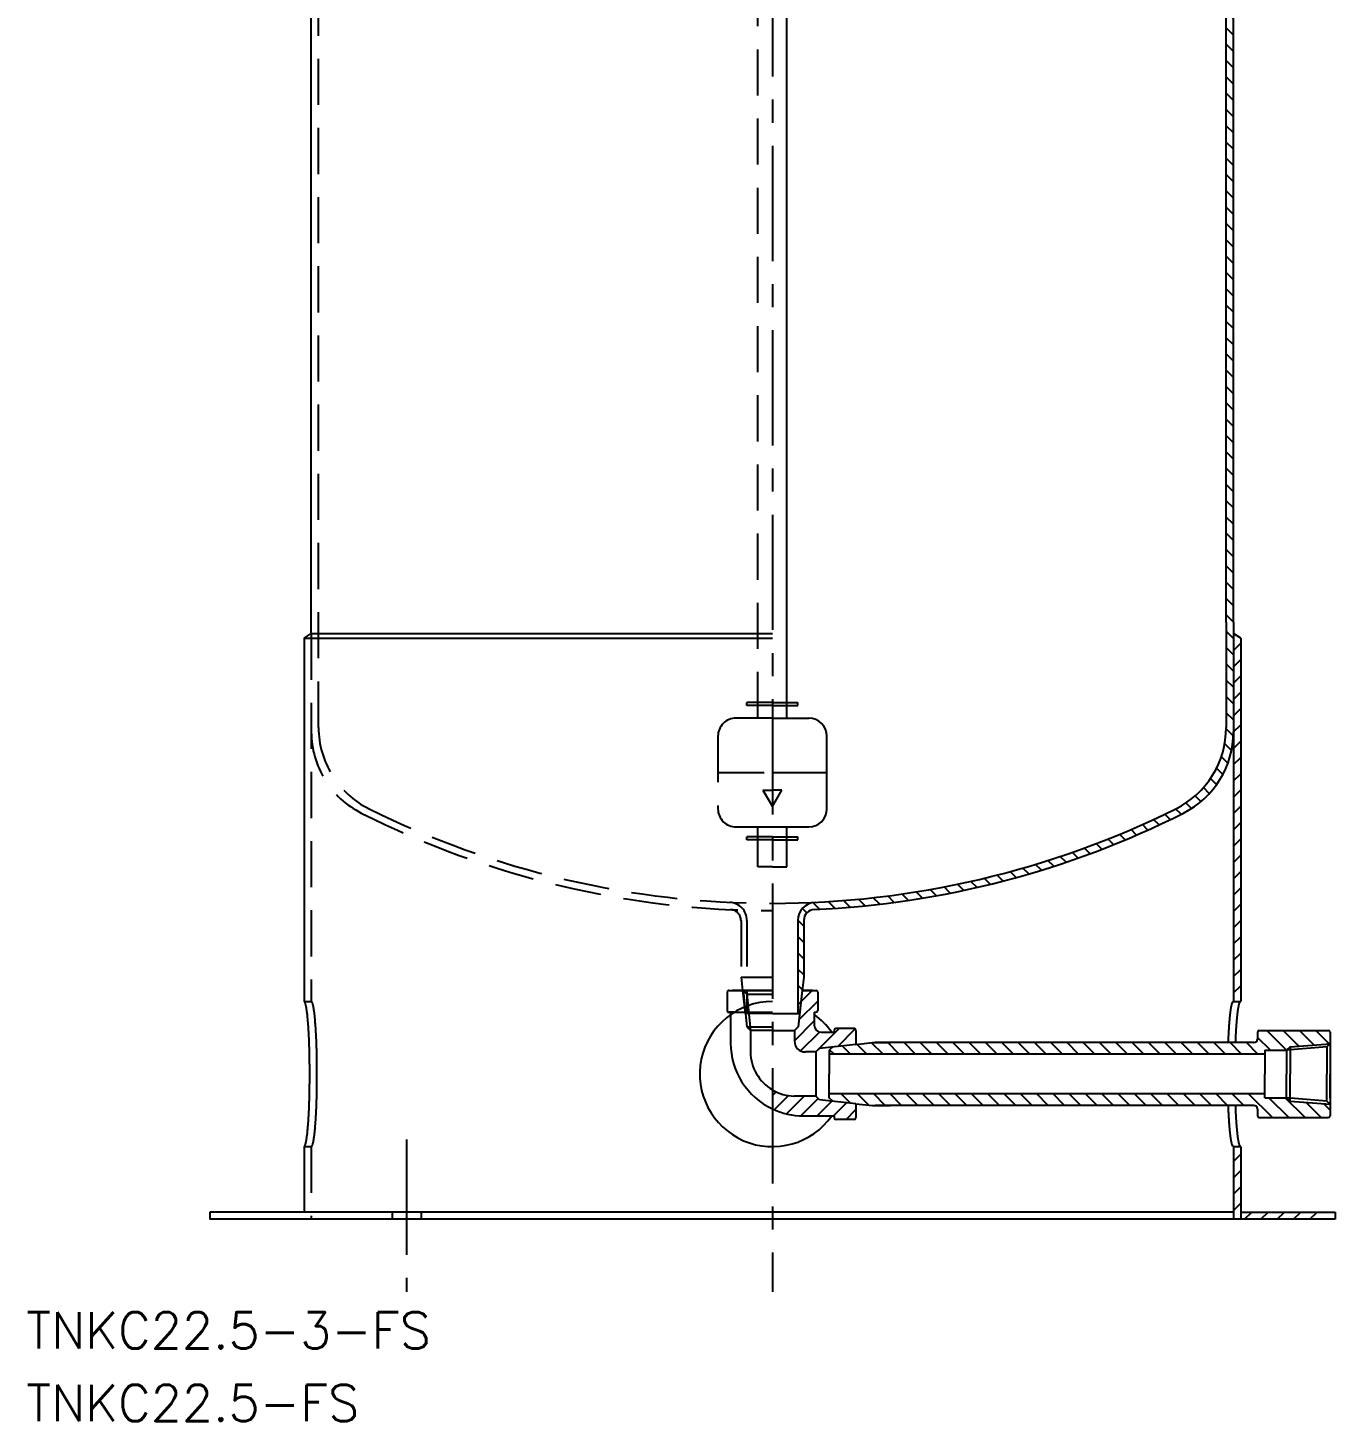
# Model space of a CAD drawing. Extents: x -205 to 175, y -979 to 175.
# Drawn here: x -205.1 to 155, y -978.6 to -594.9 of the extents above; entities that cross this region are included whole.
import ezdxf

# ---------------------------------------------------------------- set-up
doc = ezdxf.new("R2010")
doc.units = 0
doc.linetypes.add('CENTER', pattern=[50.8, 31.75, -6.35, 6.35, -6.35])
doc.linetypes.add('DASHED', pattern=[19.05, 12.7, -6.35])
doc.layers.get('0').update_dxf_attribs({"linetype": 'CONTINUOUS'})
doc.layers.add('CENTER', color=1, linetype='CENTER')
doc.styles.get("Standard").update_dxf_attribs({"font": 'txt.shx', "height": 3, "bigfont": 'bigfont.shx'})

# ---------------------------------------------------------------- blocks, each defined once
blk = doc.blocks.new('*X1')
at = {"color": 0, "linetype": 'CONTINUOUS'}
for p, q in [((51, -309.87), (49.13, -308)), ((59.63, -314.01), (55.62, -310)), ((54.06, -317.43), (47.8, -311.16)), ((56.91, -315.78), (53.53, -312.4)), ((51.41, -319.26), (47.8, -315.65)), ((49.9, -322.25), (47.8, -320.14)), ((49.8, -326.63), (47.8, -324.63)), ((49.8, -331.12), (47.8, -329.12)), ((51.65, -337.47), (47.93, -333.75)), ((57.43, -338.75), (54.77, -336.1)), ((63.39, -340.22), (60.63, -337.46)), ((69.57, -341.91), (66.69, -339.03)), ((76, -343.85), (72.97, -340.83)), ((82.72, -346.08), (79.53, -342.89)), ((89.78, -348.66), (86.39, -345.26)), ((97.26, -351.65), (93.62, -348)), ((105.27, -355.16), (101.3, -351.2)), ((114.73, -360.13), (109.56, -354.96)), ((125.68, -371.09), (120.2, -365.6)), ((126.89, -376.79), (124.21, -374.11)), ((127, -381.38), (124.98, -379.36)), ((127, -385.87), (125, -383.87)), ((127, -390.36), (125, -388.36)), ((127, -394.85), (125, -392.85)), ((127, -399.34), (125, -397.34)), ((127, -403.83), (125, -401.83)), ((127, -408.32), (125, -406.32)), ((127, -412.81), (125, -410.81)), ((127, -417.3), (125, -415.3)), ((127, -421.79), (125, -419.79)), ((127, -426.28), (125, -424.28)), ((127, -430.78), (125, -428.78)), ((127, -435.27), (125, -433.27)), ((127, -439.76), (125, -437.76)), ((127, -444.25), (125, -442.25)), ((127, -448.74), (125, -446.74)), ((127, -453.23), (125, -451.23)), ((127, -457.72), (125, -455.72)), ((127, -462.21), (125, -460.21)), ((127, -466.7), (125, -464.7)), ((127, -471.19), (125, -469.19)), ((127, -475.68), (125, -473.68)), ((127, -480.17), (125, -478.17)), ((127, -484.66), (125, -482.66)), ((127, -489.15), (125, -487.15)), ((127, -493.64), (125, -491.64)), ((127, -498.13), (125, -496.13)), ((127, -502.62), (125, -500.62)), ((127, -507.11), (125, -505.11)), ((127, -511.6), (125, -509.6)), ((127, -516.09), (125, -514.09)), ((127, -520.58), (125, -518.58)), ((127, -525.07), (125, -523.07)), ((127, -529.56), (125, -527.56)), ((127, -534.05), (125, -532.05)), ((127, -538.54), (125, -536.54)), ((127, -543.03), (125, -541.03)), ((127, -547.52), (125, -545.52)), ((127, -552.01), (125, -550.01)), ((127, -556.5), (125, -554.5)), ((127, -560.99), (125, -558.99)), ((127, -565.48), (125, -563.48)), ((127, -569.97), (125, -567.97)), ((127, -574.46), (125, -572.46)), ((127, -578.95), (125, -576.95)), ((127, -583.44), (125, -581.44)), ((127, -587.93), (125, -585.93)), ((127, -592.42), (125, -590.42)), ((127, -596.91), (125, -594.91)), ((127, -601.4), (125, -599.4)), ((127, -605.89), (125, -603.89)), ((127, -610.38), (125, -608.38)), ((127, -614.87), (125, -612.87)), ((127, -619.36), (125, -617.36)), ((127, -623.85), (125, -621.85)), ((127, -628.34), (125, -626.34)), ((127, -632.83), (125, -630.83)), ((127, -637.32), (125, -635.32)), ((127, -641.81), (125, -639.81)), ((127, -646.3), (125, -644.3)), ((127, -650.79), (125, -648.79)), ((127, -655.28), (125, -653.28)), ((127, -659.77), (125, -657.77)), ((127, -664.26), (125, -662.26)), ((127, -668.75), (125, -666.75)), ((127, -673.24), (125, -671.24)), ((127, -677.73), (125, -675.73)), ((127, -682.22), (125, -680.22)), ((127, -686.71), (125, -684.71)), ((127, -691.2), (125, -689.2)), ((127, -695.69), (125, -693.69)), ((127, -700.18), (125, -698.18)), ((127, -704.67), (125, -702.67)), ((127, -709.16), (125, -707.16)), ((127, -713.65), (125, -711.65)), ((127, -718.14), (125, -716.14)), ((127, -722.63), (125, -720.63)), ((127, -727.12), (125, -725.12)), ((127, -731.61), (125, -729.61)), ((127, -736.1), (125, -734.1)), ((127, -740.59), (125, -738.59)), ((127, -745.08), (125, -743.08)), ((127, -749.57), (125, -747.57)), ((127, -754.06), (125, -752.06)), ((127, -758.55), (125, -756.55)), ((127, -763.04), (125, -761.04)), ((127, -767.53), (125, -765.53)), ((127, -772.02), (125, -770.02)), ((127, -776.51), (125, -774.51)), ((127, -781.01), (125, -779.01)), ((127, -785.5), (125, -783.5)), ((126.97, -789.96), (125, -787.98)), ((126.46, -793.94), (124.59, -792.07)), ((125.46, -797.43), (123.66, -795.63)), ((122.36, -803.3), (120.67, -801.62)), ((124.07, -800.53), (122.33, -798.79)), ((120.34, -805.78), (118.71, -804.14)), ((115.45, -809.87), (113.91, -808.33)), ((118.04, -807.97), (116.45, -806.38)), ((106.5, -814.39), (105, -812.88)), ((109.55, -812.95), (108.05, -811.45)), ((112.56, -811.47), (111.07, -809.97)), ((97.16, -818.52), (95.63, -816.99)), ((100.31, -817.18), (98.79, -815.65)), ((103.43, -815.8), (101.91, -814.29)), ((87.5, -822.33), (85.94, -820.77)), ((90.76, -821.1), (89.21, -819.54)), ((93.98, -819.83), (92.44, -818.28)), ((77.5, -825.79), (75.9, -824.2)), ((80.87, -824.68), (79.29, -823.09)), ((84.21, -823.52), (82.63, -821.95)), ((63.59, -829.85), (61.95, -828.2)), ((67.13, -828.9), (65.5, -827.27)), ((70.63, -827.9), (69.01, -826.29)), ((74.08, -826.87), (72.48, -825.26)), ((45.19, -833.9), (43.48, -832.19)), ((48.97, -833.19), (47.27, -831.49)), ((52.69, -832.42), (51.01, -830.74)), ((56.37, -831.61), (54.7, -829.94)), ((60, -830.75), (58.35, -829.1)), ((12.99, -837.62), (11.16, -835.79)), ((17.23, -837.37), (15.39, -835.53)), ((21.4, -837.05), (19.58, -835.23)), ((25.51, -836.67), (23.71, -834.87)), ((29.56, -836.23), (27.78, -834.45)), ((33.55, -835.73), (31.79, -833.97)), ((37.49, -835.18), (35.74, -833.43)), ((41.37, -834.57), (39.64, -832.84)), ((9.49, -838.61), (8.27, -837.39)), ((8.65, -842.26), (7, -840.61)), ((8.65, -846.75), (7, -845.1)), ((8.65, -851.24), (7, -849.59)), ((8.65, -855.73), (7, -854.08)), ((8.25, -859.82), (7, -858.57)), ((7.79, -863.85), (7, -863.06))]:
    blk.add_line(p, q, dxfattribs=at)
blk = doc.blocks.new('*X2')
at = {"color": 0, "linetype": 'CONTINUOUS'}
for p, q in [((30.47, -877.55), (27.3, -874.38)), ((34.96, -877.55), (31.76, -874.35)), ((39.45, -877.55), (36.25, -874.35)), ((43.94, -877.55), (40.74, -874.35)), ((48.43, -877.55), (45.23, -874.35)), ((52.92, -877.55), (49.72, -874.35)), ((57.41, -877.55), (54.21, -874.35)), ((61.9, -877.55), (58.7, -874.35)), ((66.39, -877.55), (63.19, -874.35)), ((70.88, -877.55), (67.68, -874.35)), ((75.37, -877.55), (72.17, -874.35)), ((79.86, -877.55), (76.66, -874.35)), ((84.35, -877.55), (81.15, -874.35)), ((88.84, -877.55), (85.64, -874.35)), ((93.33, -877.55), (90.13, -874.35)), ((97.82, -877.55), (94.62, -874.35)), ((102.31, -877.55), (99.11, -874.35)), ((106.8, -877.55), (103.6, -874.35)), ((111.29, -877.55), (108.09, -874.35)), ((115.78, -877.55), (112.58, -874.35)), ((120.27, -877.55), (117.07, -874.35)), ((124.76, -877.55), (121.56, -874.35)), ((129.25, -877.55), (126.05, -874.35)), ((133.74, -877.55), (130.54, -874.35)), ((137.15, -876.47), (133.61, -872.92)), ((141.62, -876.45), (136.17, -871)), ((144.99, -875.33), (140.66, -871)), ((149.18, -875.02), (145.15, -871)), ((153.36, -874.72), (149.64, -871)), ((17, -877.55), (15.76, -876.31)), ((21.49, -877.55), (19.19, -875.25)), ((25.98, -877.55), (23.24, -874.81)), ((21.47, -891), (18.92, -888.45)), ((26.49, -891.53), (23.41, -888.45)), ((31.1, -891.65), (27.9, -888.45)), ((35.59, -891.65), (32.39, -888.45)), ((40.08, -891.65), (36.88, -888.45)), ((44.57, -891.65), (41.37, -888.45)), ((49.06, -891.65), (45.86, -888.45)), ((53.55, -891.65), (50.35, -888.45)), ((58.04, -891.65), (54.84, -888.45)), ((62.53, -891.65), (59.33, -888.45)), ((67.02, -891.65), (63.82, -888.45)), ((71.51, -891.65), (68.31, -888.45)), ((76, -891.65), (72.8, -888.45)), ((80.49, -891.65), (77.29, -888.45)), ((84.98, -891.65), (81.78, -888.45)), ((89.47, -891.65), (86.27, -888.45)), ((93.96, -891.65), (90.76, -888.45)), ((98.45, -891.65), (95.25, -888.45)), ((102.94, -891.65), (99.74, -888.45)), ((107.43, -891.65), (104.23, -888.45)), ((111.92, -891.65), (108.72, -888.45)), ((116.41, -891.65), (113.21, -888.45)), ((120.9, -891.65), (117.7, -888.45)), ((125.39, -891.65), (122.19, -888.45)), ((129.88, -891.65), (126.68, -888.45)), ((137.72, -895), (131.17, -888.45)), ((142.21, -895), (136.74, -889.53)), ((146.7, -895), (141.23, -889.53)), ((151.19, -895), (147.01, -890.82)), ((153.61, -892.92), (151.86, -891.17))]:
    blk.add_line(p, q, dxfattribs=at)
blk = doc.blocks.new('*X3')
at = {"color": 0, "linetype": 'CONTINUOUS'}
for p, q in [((7.29, -868.11), (12.5, -862.9)), ((7.88, -863.03), (10.91, -860)), ((6.07, -873.82), (11.5, -868.39)), ((11.95, -876.93), (18.37, -870.5)), ((17.98, -875.38), (22.78, -870.58)), ((7.76, -876.62), (12.96, -871.43)), ((0, -888.87), (0.99, -887.88)), ((0.52, -892.84), (4.43, -888.94)), ((3.89, -893.96), (8.78, -889.07)), ((7.85, -894.49), (12.64, -889.71)), ((12.33, -894.5), (16.39, -890.44)), ((16.82, -894.5), (20.44, -890.89)), ((20.31, -895.5), (23, -892.81))]:
    blk.add_line(p, q, dxfattribs=at)
blk = doc.blocks.new('*X4')
at = {"color": 0, "linetype": 'CONTINUOUS'}
for p, q in [((127, -761.87), (127.1, -761.77)), ((127, -766.36), (129, -764.36)), ((127, -770.85), (129, -768.85)), ((127, -775.34), (129, -773.35)), ((127, -779.83), (129, -777.84)), ((127, -784.32), (129, -782.33)), ((127, -788.81), (129, -786.82)), ((127, -793.31), (129, -791.31)), ((127, -797.8), (129, -795.8)), ((127, -802.29), (129, -800.29)), ((127, -806.78), (129, -804.78)), ((127, -811.27), (128.99, -809.27)), ((127, -815.76), (128.99, -813.76)), ((127, -820.25), (128.99, -818.25)), ((126.99, -824.74), (128.99, -822.74)), ((126.99, -829.23), (128.99, -827.23)), ((126.99, -833.72), (128.99, -831.72)), ((126.99, -838.21), (128.99, -836.21)), ((126.99, -842.7), (128.99, -840.7)), ((126.99, -847.19), (128.99, -845.2)), ((126.99, -851.69), (128.99, -849.69)), ((126.99, -856.18), (128.99, -854.18)), ((126.99, -860.67), (128.99, -858.67))]:
    blk.add_line(p, q, dxfattribs=at)
blk = doc.blocks.new('*X6')
at = {"color": 0, "linetype": 'CONTINUOUS'}
for p, q in [((126.99, -907.07), (128.99, -905.07)), ((126.99, -911.56), (128.99, -909.56)), ((126.99, -916.05), (128.99, -914.05)), ((126.99, -920.54), (128.99, -918.54))]:
    blk.add_line(p, q, dxfattribs=at)
blk = doc.blocks.new('*X7')
at = {"color": 0, "linetype": 'CONTINUOUS'}
for p, q in [((130.07, -923), (132.07, -921)), ((134.56, -923), (136.56, -921)), ((139.05, -923), (141.05, -921)), ((143.54, -923), (145.54, -921)), ((148.03, -923), (150.03, -921))]:
    blk.add_line(p, q, dxfattribs=at)

msp = doc.modelspace()

# ---------------------------------------------------------------- linework, layer by layer
at = {"color": 3, "linetype": 'DASHED'}
for p, q in [((-4, -784.97), (-4, -307)), ((-125, -787.56), (-125, -380.33)), ((-127, -761.71), (-127, -863)), ((0, -780.67), (-7, -780.67)), ((-7, -781.47), (-7, -780.67)), ((0, -781.47), (-7, -781.47)), ((0, -784.97), (-10, -784.97)), ((-15, -789.97), (-15, -809.97)), ((-15, -799.97), (0, -799.97)), ((-2.6, -804.84), (0, -804.84)), ((-2.6, -804.84), (0, -809.34)), ((-10, -814.97), (0, -814.97)), ((-4, -825.97), (-4, -814.97)), ((-7, -818.47), (-7, -817.67)), ((0, -817.67), (-7, -817.67)), ((0, -818.47), (-7, -818.47)), ((0, -825.97), (-4, -825.97)), ((-8.65, -840.73), (-8.65, -856.35)), ((-7, -840.72), (-7, -866.35)), ((-8.65, -856.35), (0, -856.35)), ((-8.65, -856.35), (-8.23, -860)), ((-129, -863), (-127, -863)), ((-12.5, -860.5), (-12.5, -865.5)), ((-12, -860), (0, -860)), ((0, -860), (-11, -860)), ((-8.23, -860), (-7.5, -866.35)), ((-8.07, -860), (-7.07, -870)), ((-8.07, -860), (-7.07, -861)), ((-7.07, -861), (0, -861)), ((-7.07, -861), (-6.07, -871)), ((-10.54, -866), (-12, -866)), ((-11.5, -866.64), (-11.5, -866)), ((0, -866.35), (-7.5, -866.35)), ((-7.07, -870), (0, -870)), ((-7.07, -870), (-6.07, -871)), ((0, -871), (-6.07, -871)), ((-6.07, -871), (-6.07, -877)), ((-129, -903), (-127, -903)), ((-127, -903), (-127, -923)), ((-104.76, -921), (-104.76, -923)), ((-96.76, -921), (-96.76, -923))]:
    msp.add_line(p, q, dxfattribs=at)
at = {"color": 7, "linetype": 'CONTINUOUS'}
for p, q in [((4, -784.97), (4, -307)), ((-127, -761.71), (-127, -379.09)), ((127, -758.6), (127, -379.09)), ((125, -758.6), (125, -380.33)), ((125, -758.6), (125, -784.17)), ((127, -758.6), (127, -784.17)), ((-129, -763), (-127, -761.71)), ((-129, -763), (0, -763)), ((-129, -763), (-129, -863)), ((-127, -761.71), (0, -761.71)), ((129, -763), (127, -761.71)), ((129, -763), (128.99, -863)), ((0, -780.67), (7, -780.67)), ((0, -781.47), (7, -781.47)), ((7, -781.47), (7, -780.67)), ((0, -784.97), (10, -784.97)), ((125, -784.17), (125, -787.56)), ((127, -784.17), (127, -788.79)), ((15, -809.97), (15, -789.97)), ((127, -788.79), (126.99, -863)), ((127, -798.02), (127, -798.92)), ((0, -799.97), (15, -799.97)), ((0, -809.34), (2.6, -804.84)), ((2.6, -804.84), (0, -804.84)), ((0, -814.97), (10, -814.97)), ((4, -825.97), (4, -814.97)), ((0, -817.67), (7, -817.67)), ((0, -818.47), (7, -818.47)), ((7, -818.47), (7, -817.67)), ((0, -825.97), (4, -825.97)), ((7, -840.72), (7, -866.35)), ((8.65, -840.68), (8.65, -856.35)), ((8.65, -856.35), (8.23, -860)), ((8.23, -860), (7.07, -870)), ((8.23, -860), (7.5, -866.35)), ((8.23, -860), (12, -860)), ((11, -860), (8.23, -860)), ((12.5, -860.5), (12.5, -865.5)), ((126.99, -863), (128.99, -863)), ((-11.5, -866.64), (-11.5, -874.5)), ((-10.54, -866), (0, -866)), ((0, -866.35), (7.5, -866.35)), ((11.5, -866), (12, -866)), ((11.5, -866), (11.5, -869.5)), ((7.07, -870), (6.07, -871)), ((22.5, -870.5), (17.5, -870.5)), ((0, -871), (6.07, -871)), ((6.07, -871), (6.07, -873.93)), ((13.5, -871.5), (17, -871.5)), ((17, -871), (17, -871.5)), ((23, -871), (23, -874.83)), ((23, -874.83), (27.61, -874.35)), ((27.61, -874.35), (32.55, -874.35)), ((132.61, -874.35), (28.32, -874.35)), ((133.61, -871.5), (133.61, -873.35)), ((134.11, -871), (153.11, -871)), ((142.6, -875.5), (153.61, -874.7)), ((153.61, -874.7), (152.73, -875.5)), ((153.61, -871.5), (153.61, -894.5)), ((12, -876.93), (9.07, -876.93)), ((13, -875.93), (12, -876.93)), ((12, -876.93), (12, -889.07)), ((23, -874.83), (13, -875.93)), ((16.6, -875.5), (15.61, -876.47)), ((15.61, -876.47), (15.61, -883)), ((32.55, -877.55), (15.61, -877.55)), ((135.61, -877.55), (28.32, -877.55)), ((135.61, -876.47), (135.61, -883)), ((135.61, -876.47), (141.61, -876.47)), ((142.6, -875.5), (141.61, -876.47)), ((152.73, -875.5), (141.61, -876.47)), ((141.61, -876.47), (141.61, -883)), ((142.6, -875.5), (142.6, -883)), ((152.73, -875.5), (152.73, -883)), ((15.61, -889.53), (15.61, -883)), ((135.61, -889.53), (135.61, -883)), ((141.61, -889.53), (141.61, -883)), ((142.6, -890.5), (142.6, -883)), ((152.73, -890.5), (152.73, -883)), ((153.61, -889.53), (153.61, -883)), ((153.61, -889.53), (153.61, -883)), ((153.61, -889.53), (153.61, -883)), ((12, -889.07), (6, -889.07)), ((13, -890.07), (12, -889.07)), ((23, -891.17), (13, -890.07)), ((32.55, -888.45), (15.61, -888.45)), ((16.6, -890.5), (15.61, -889.53)), ((135.61, -888.45), (28.32, -888.45)), ((135.61, -889.53), (141.61, -889.53)), ((142.6, -890.5), (141.61, -889.53)), ((152.73, -890.5), (141.61, -889.53)), ((23, -891.17), (27.61, -891.65)), ((23, -891.17), (23, -895)), ((27.61, -891.65), (32.55, -891.65)), ((132.61, -891.65), (28.32, -891.65)), ((133.61, -892.65), (133.61, -894.5)), ((142.6, -890.5), (153.61, -891.3)), ((153.61, -891.3), (152.73, -890.5)), ((8.5, -894.5), (17, -894.5)), ((17, -894.5), (17, -895)), ((22.5, -895.5), (17.5, -895.5)), ((134.11, -895), (153.11, -895)), ((-129, -903), (-129, -921)), ((126.99, -903), (126.99, -923)), ((126.99, -903), (128.99, -903)), ((128.99, -903), (128.99, -923)), ((-155, -921), (-155, -923)), ((126.99, -921), (-155, -921)), ((155, -923), (-155, -923)), ((128.99, -921), (155, -921)), ((128.99, -921), (147.19, -921)), ((155, -921), (155, -923))]:
    msp.add_line(p, q, dxfattribs=at)
for points in [[(-129, -903, 0), (-128.96, -902.99, 0), (-128.92, -902.98, 0), (-128.88, -902.95, 0), (-128.85, -902.9, 0), (-128.81, -902.85, 0), (-128.77, -902.78, 0), (-128.73, -902.71, 0), (-128.7, -902.62, 0), (-128.66, -902.51, 0), (-128.62, -902.4, 0), (-128.58, -902.28, 0), (-128.55, -902.14, 0), (-128.51, -901.99, 0), (-128.47, -901.83, 0), (-128.44, -901.66, 0), (-128.4, -901.48, 0), (-128.37, -901.28, 0), (-128.33, -901.08, 0), (-128.3, -900.86, 0), (-128.26, -900.64, 0), (-128.23, -900.4, 0), (-128.2, -900.15, 0), (-128.17, -899.9, 0), (-128.13, -899.63, 0), (-128.1, -899.35, 0), (-128.07, -899.06, 0), (-128.04, -898.77, 0), (-128.01, -898.46, 0), (-127.98, -898.14, 0), (-127.95, -897.82, 0), (-127.92, -897.49, 0), (-127.9, -897.14, 0), (-127.87, -896.79, 0), (-127.84, -896.43, 0), (-127.82, -896.06, 0), (-127.79, -895.69, 0), (-127.77, -895.3, 0), (-127.75, -894.91, 0), (-127.72, -894.52, 0), (-127.7, -894.11, 0), (-127.68, -893.7, 0), (-127.66, -893.28, 0), (-127.64, -892.86, 0), (-127.62, -892.43, 0), (-127.61, -891.99, 0), (-127.59, -891.55, 0), (-127.57, -891.11, 0), (-127.56, -890.65, 0), (-127.55, -890.2, 0), (-127.53, -889.74, 0), (-127.52, -889.27, 0), (-127.51, -888.81, 0), (-127.5, -888.33, 0), (-127.49, -887.86, 0), (-127.48, -887.38, 0), (-127.47, -886.9, 0), (-127.46, -886.42, 0), (-127.46, -885.93, 0), (-127.45, -885.45, 0), (-127.45, -884.96, 0), (-127.44, -884.47, 0), (-127.44, -883.98, 0), (-127.44, -883.49, 0), (-127.44, -883, 0), (-127.44, -882.51, 0), (-127.44, -882.02, 0), (-127.44, -881.53, 0), (-127.45, -881.04, 0), (-127.45, -880.55, 0), (-127.46, -880.07, 0), (-127.46, -879.58, 0), (-127.47, -879.1, 0), (-127.48, -878.62, 0), (-127.49, -878.14, 0), (-127.5, -877.67, 0), (-127.51, -877.19, 0), (-127.52, -876.73, 0), (-127.53, -876.26, 0), (-127.55, -875.8, 0), (-127.56, -875.35, 0), (-127.57, -874.89, 0), (-127.59, -874.45, 0), (-127.61, -874.01, 0), (-127.62, -873.57, 0), (-127.64, -873.14, 0), (-127.66, -872.72, 0), (-127.68, -872.3, 0), (-127.7, -871.89, 0), (-127.72, -871.48, 0), (-127.75, -871.09, 0), (-127.77, -870.7, 0), (-127.79, -870.31, 0), (-127.82, -869.94, 0), (-127.84, -869.57, 0), (-127.87, -869.21, 0), (-127.9, -868.86, 0), (-127.92, -868.51, 0), (-127.95, -868.18, 0), (-127.98, -867.86, 0), (-128.01, -867.54, 0), (-128.04, -867.23, 0), (-128.07, -866.94, 0), (-128.1, -866.65, 0), (-128.13, -866.37, 0), (-128.17, -866.1, 0), (-128.2, -865.85, 0), (-128.23, -865.6, 0), (-128.26, -865.36, 0), (-128.3, -865.14, 0), (-128.33, -864.92, 0), (-128.37, -864.72, 0), (-128.4, -864.52, 0), (-128.44, -864.34, 0), (-128.47, -864.17, 0), (-128.51, -864.01, 0), (-128.55, -863.86, 0), (-128.58, -863.72, 0), (-128.62, -863.6, 0), (-128.66, -863.49, 0), (-128.7, -863.38, 0), (-128.73, -863.29, 0), (-128.77, -863.22, 0), (-128.81, -863.15, 0), (-128.85, -863.1, 0), (-128.88, -863.05, 0), (-128.92, -863.02, 0), (-128.96, -863.01, 0), (-129, -863, 0)], [(125.59, -874.35, 0), (125.6, -874.19, 0), (125.61, -874.03, 0), (125.61, -873.88, 0), (125.62, -873.72, 0), (125.62, -873.57, 0), (125.63, -873.41, 0), (125.64, -873.26, 0), (125.64, -873.11, 0), (125.65, -872.95, 0), (125.66, -872.8, 0), (125.67, -872.65, 0), (125.67, -872.5, 0), (125.68, -872.35, 0), (125.69, -872.21, 0), (125.69, -872.06, 0), (125.7, -871.91, 0), (125.71, -871.76, 0), (125.72, -871.62, 0), (125.72, -871.48, 0), (125.73, -871.33, 0), (125.74, -871.19, 0), (125.75, -871.05, 0), (125.76, -870.91, 0), (125.77, -870.77, 0), (125.77, -870.63, 0), (125.78, -870.5, 0), (125.79, -870.36, 0), (125.8, -870.22, 0), (125.81, -870.09, 0), (125.82, -869.95, 0), (125.83, -869.82, 0), (125.84, -869.69, 0), (125.84, -869.56, 0), (125.85, -869.43, 0), (125.86, -869.3, 0), (125.87, -869.17, 0), (125.88, -869.05, 0), (125.89, -868.92, 0), (125.9, -868.8, 0), (125.91, -868.68, 0), (125.92, -868.55, 0), (125.93, -868.43, 0), (125.94, -868.31, 0), (125.95, -868.2, 0), (125.96, -868.08, 0), (125.97, -867.96, 0), (125.98, -867.85, 0), (125.99, -867.73, 0), (126, -867.62, 0), (126.01, -867.51, 0), (126.02, -867.4, 0), (126.03, -867.29, 0), (126.05, -867.18, 0), (126.06, -867.07, 0), (126.07, -866.97, 0), (126.08, -866.86, 0), (126.09, -866.76, 0), (126.1, -866.66, 0), (126.11, -866.56, 0), (126.12, -866.46, 0), (126.14, -866.36, 0), (126.15, -866.26, 0), (126.16, -866.17, 0), (126.17, -866.07, 0), (126.18, -865.98, 0), (126.19, -865.89, 0), (126.2, -865.8, 0), (126.22, -865.71, 0), (126.23, -865.62, 0), (126.24, -865.54, 0), (126.25, -865.45, 0), (126.26, -865.37, 0), (126.28, -865.29, 0), (126.29, -865.21, 0), (126.3, -865.12, 0), (126.31, -865.05, 0), (126.33, -864.97, 0), (126.34, -864.89, 0), (126.35, -864.82, 0), (126.36, -864.75, 0), (126.38, -864.68, 0), (126.39, -864.61, 0), (126.4, -864.54, 0), (126.41, -864.47, 0), (126.42, -864.41, 0), (126.44, -864.34, 0), (126.45, -864.28, 0), (126.46, -864.22, 0), (126.48, -864.16, 0), (126.49, -864.1, 0), (126.5, -864.05, 0), (126.52, -863.99, 0), (126.53, -863.94, 0), (126.54, -863.88, 0), (126.55, -863.83, 0), (126.57, -863.78, 0), (126.58, -863.74, 0), (126.59, -863.69, 0), (126.61, -863.64, 0), (126.62, -863.6, 0), (126.63, -863.56, 0), (126.65, -863.52, 0), (126.66, -863.48, 0), (126.67, -863.44, 0), (126.69, -863.41, 0), (126.7, -863.37, 0), (126.71, -863.34, 0), (126.73, -863.31, 0), (126.74, -863.28, 0), (126.75, -863.25, 0), (126.77, -863.22, 0), (126.78, -863.2, 0), (126.8, -863.17, 0), (126.81, -863.15, 0), (126.82, -863.13, 0), (126.84, -863.11, 0), (126.85, -863.09, 0), (126.86, -863.08, 0), (126.88, -863.06, 0), (126.89, -863.05, 0), (126.9, -863.04, 0), (126.92, -863.03, 0), (126.93, -863.02, 0), (126.94, -863.01, 0), (126.96, -863.01, 0), (126.97, -863, 0), (126.99, -863, 0), (127, -863, 0)], [(127.59, -874.35, 0), (127.6, -874.19, 0), (127.61, -874.03, 0), (127.61, -873.88, 0), (127.62, -873.72, 0), (127.62, -873.57, 0), (127.63, -873.41, 0), (127.64, -873.26, 0), (127.64, -873.11, 0), (127.65, -872.95, 0), (127.66, -872.8, 0), (127.67, -872.65, 0), (127.67, -872.5, 0), (127.68, -872.35, 0), (127.69, -872.21, 0), (127.69, -872.06, 0), (127.7, -871.91, 0), (127.71, -871.76, 0), (127.72, -871.62, 0), (127.72, -871.48, 0), (127.73, -871.33, 0), (127.74, -871.19, 0), (127.75, -871.05, 0), (127.76, -870.91, 0), (127.77, -870.77, 0), (127.77, -870.63, 0), (127.78, -870.5, 0), (127.79, -870.36, 0), (127.8, -870.22, 0), (127.81, -870.09, 0), (127.82, -869.95, 0), (127.83, -869.82, 0), (127.84, -869.69, 0), (127.84, -869.56, 0), (127.85, -869.43, 0), (127.86, -869.3, 0), (127.87, -869.17, 0), (127.88, -869.05, 0), (127.89, -868.92, 0), (127.9, -868.8, 0), (127.91, -868.68, 0), (127.92, -868.55, 0), (127.93, -868.43, 0), (127.94, -868.31, 0), (127.95, -868.2, 0), (127.96, -868.08, 0), (127.97, -867.96, 0), (127.98, -867.85, 0), (127.99, -867.73, 0), (128, -867.62, 0), (128.01, -867.51, 0), (128.02, -867.4, 0), (128.03, -867.29, 0), (128.05, -867.18, 0), (128.06, -867.07, 0), (128.07, -866.97, 0), (128.08, -866.86, 0), (128.09, -866.76, 0), (128.1, -866.66, 0), (128.11, -866.56, 0), (128.12, -866.46, 0), (128.13, -866.36, 0), (128.15, -866.26, 0), (128.16, -866.17, 0), (128.17, -866.07, 0), (128.18, -865.98, 0), (128.19, -865.89, 0), (128.2, -865.8, 0), (128.22, -865.71, 0), (128.23, -865.62, 0), (128.24, -865.54, 0), (128.25, -865.45, 0), (128.26, -865.37, 0), (128.28, -865.29, 0), (128.29, -865.21, 0), (128.3, -865.12, 0), (128.31, -865.05, 0), (128.32, -864.97, 0), (128.34, -864.89, 0), (128.35, -864.82, 0), (128.36, -864.75, 0), (128.38, -864.68, 0), (128.39, -864.61, 0), (128.4, -864.54, 0), (128.41, -864.47, 0), (128.43, -864.41, 0), (128.44, -864.34, 0), (128.45, -864.28, 0), (128.46, -864.22, 0), (128.48, -864.16, 0), (128.49, -864.1, 0), (128.5, -864.05, 0), (128.51, -863.99, 0), (128.53, -863.94, 0), (128.54, -863.88, 0), (128.55, -863.83, 0), (128.57, -863.78, 0), (128.58, -863.74, 0), (128.59, -863.69, 0), (128.61, -863.64, 0), (128.62, -863.6, 0), (128.63, -863.56, 0), (128.65, -863.52, 0), (128.66, -863.48, 0), (128.67, -863.44, 0), (128.69, -863.41, 0), (128.7, -863.37, 0), (128.71, -863.34, 0), (128.73, -863.31, 0), (128.74, -863.28, 0), (128.75, -863.25, 0), (128.77, -863.22, 0), (128.78, -863.2, 0), (128.79, -863.17, 0), (128.81, -863.15, 0), (128.82, -863.13, 0), (128.84, -863.11, 0), (128.85, -863.09, 0), (128.86, -863.08, 0), (128.88, -863.06, 0), (128.89, -863.05, 0), (128.9, -863.04, 0), (128.92, -863.03, 0), (128.93, -863.02, 0), (128.94, -863.01, 0), (128.96, -863.01, 0), (128.97, -863, 0), (128.99, -863, 0), (129, -863, 0)], [(127, -903, 0), (126.99, -903, 0), (126.97, -903, 0), (126.96, -902.99, 0), (126.94, -902.99, 0), (126.93, -902.98, 0), (126.92, -902.97, 0), (126.9, -902.96, 0), (126.89, -902.95, 0), (126.88, -902.94, 0), (126.86, -902.92, 0), (126.85, -902.91, 0), (126.84, -902.89, 0), (126.82, -902.87, 0), (126.81, -902.85, 0), (126.8, -902.83, 0), (126.78, -902.8, 0), (126.77, -902.78, 0), (126.75, -902.75, 0), (126.74, -902.72, 0), (126.73, -902.69, 0), (126.71, -902.66, 0), (126.7, -902.63, 0), (126.69, -902.59, 0), (126.67, -902.56, 0), (126.66, -902.52, 0), (126.65, -902.48, 0), (126.63, -902.44, 0), (126.62, -902.4, 0), (126.61, -902.36, 0), (126.59, -902.31, 0), (126.58, -902.26, 0), (126.57, -902.22, 0), (126.55, -902.17, 0), (126.54, -902.12, 0), (126.53, -902.06, 0), (126.52, -902.01, 0), (126.5, -901.95, 0), (126.49, -901.9, 0), (126.48, -901.84, 0), (126.46, -901.78, 0), (126.45, -901.72, 0), (126.44, -901.66, 0), (126.42, -901.59, 0), (126.41, -901.53, 0), (126.4, -901.46, 0), (126.39, -901.39, 0), (126.38, -901.32, 0), (126.36, -901.25, 0), (126.35, -901.18, 0), (126.34, -901.11, 0), (126.33, -901.03, 0), (126.31, -900.95, 0), (126.3, -900.88, 0), (126.29, -900.79, 0), (126.28, -900.71, 0), (126.26, -900.63, 0), (126.25, -900.55, 0), (126.24, -900.46, 0), (126.23, -900.38, 0), (126.22, -900.29, 0), (126.2, -900.2, 0), (126.19, -900.11, 0), (126.18, -900.02, 0), (126.17, -899.93, 0), (126.16, -899.83, 0), (126.15, -899.74, 0), (126.14, -899.64, 0), (126.12, -899.54, 0), (126.11, -899.44, 0), (126.1, -899.34, 0), (126.09, -899.24, 0), (126.08, -899.14, 0), (126.07, -899.03, 0), (126.06, -898.93, 0), (126.05, -898.82, 0), (126.03, -898.71, 0), (126.02, -898.6, 0), (126.01, -898.49, 0), (126, -898.38, 0), (125.99, -898.27, 0), (125.98, -898.15, 0), (125.97, -898.04, 0), (125.96, -897.92, 0), (125.95, -897.8, 0), (125.94, -897.69, 0), (125.93, -897.57, 0), (125.92, -897.45, 0), (125.91, -897.32, 0), (125.9, -897.2, 0), (125.89, -897.08, 0), (125.88, -896.95, 0), (125.87, -896.83, 0), (125.86, -896.7, 0), (125.85, -896.57, 0), (125.84, -896.44, 0), (125.84, -896.31, 0), (125.83, -896.18, 0), (125.82, -896.05, 0), (125.81, -895.91, 0), (125.8, -895.78, 0), (125.79, -895.64, 0), (125.78, -895.5, 0), (125.77, -895.37, 0), (125.77, -895.23, 0), (125.76, -895.09, 0), (125.75, -894.95, 0), (125.74, -894.81, 0), (125.73, -894.67, 0), (125.72, -894.52, 0), (125.72, -894.38, 0), (125.71, -894.24, 0), (125.7, -894.09, 0), (125.69, -893.94, 0), (125.69, -893.79, 0), (125.68, -893.65, 0), (125.67, -893.5, 0), (125.67, -893.35, 0), (125.66, -893.2, 0), (125.65, -893.05, 0), (125.64, -892.89, 0), (125.64, -892.74, 0), (125.63, -892.59, 0), (125.62, -892.43, 0), (125.62, -892.28, 0), (125.61, -892.12, 0), (125.61, -891.97, 0), (125.6, -891.81, 0), (125.59, -891.65, 0)], [(129, -903, 0), (128.99, -903, 0), (128.97, -903, 0), (128.96, -902.99, 0), (128.94, -902.99, 0), (128.93, -902.98, 0), (128.92, -902.97, 0), (128.9, -902.96, 0), (128.89, -902.95, 0), (128.88, -902.94, 0), (128.86, -902.92, 0), (128.85, -902.91, 0), (128.84, -902.89, 0), (128.82, -902.87, 0), (128.81, -902.85, 0), (128.79, -902.83, 0), (128.78, -902.8, 0), (128.77, -902.78, 0), (128.75, -902.75, 0), (128.74, -902.72, 0), (128.73, -902.69, 0), (128.71, -902.66, 0), (128.7, -902.63, 0), (128.69, -902.59, 0), (128.67, -902.56, 0), (128.66, -902.52, 0), (128.65, -902.48, 0), (128.63, -902.44, 0), (128.62, -902.4, 0), (128.61, -902.36, 0), (128.59, -902.31, 0), (128.58, -902.26, 0), (128.57, -902.22, 0), (128.55, -902.17, 0), (128.54, -902.12, 0), (128.53, -902.06, 0), (128.51, -902.01, 0), (128.5, -901.95, 0), (128.49, -901.9, 0), (128.48, -901.84, 0), (128.46, -901.78, 0), (128.45, -901.72, 0), (128.44, -901.66, 0), (128.43, -901.59, 0), (128.41, -901.53, 0), (128.4, -901.46, 0), (128.39, -901.39, 0), (128.38, -901.32, 0), (128.36, -901.25, 0), (128.35, -901.18, 0), (128.34, -901.11, 0), (128.32, -901.03, 0), (128.31, -900.95, 0), (128.3, -900.88, 0), (128.29, -900.79, 0), (128.28, -900.71, 0), (128.26, -900.63, 0), (128.25, -900.55, 0), (128.24, -900.46, 0), (128.23, -900.38, 0), (128.22, -900.29, 0), (128.2, -900.2, 0), (128.19, -900.11, 0), (128.18, -900.02, 0), (128.17, -899.93, 0), (128.16, -899.83, 0), (128.15, -899.74, 0), (128.13, -899.64, 0), (128.12, -899.54, 0), (128.11, -899.44, 0), (128.1, -899.34, 0), (128.09, -899.24, 0), (128.08, -899.14, 0), (128.07, -899.03, 0), (128.06, -898.93, 0), (128.05, -898.82, 0), (128.03, -898.71, 0), (128.02, -898.6, 0), (128.01, -898.49, 0), (128, -898.38, 0), (127.99, -898.27, 0), (127.98, -898.15, 0), (127.97, -898.04, 0), (127.96, -897.92, 0), (127.95, -897.8, 0), (127.94, -897.69, 0), (127.93, -897.57, 0), (127.92, -897.45, 0), (127.91, -897.32, 0), (127.9, -897.2, 0), (127.89, -897.08, 0), (127.88, -896.95, 0), (127.87, -896.83, 0), (127.86, -896.7, 0), (127.85, -896.57, 0), (127.84, -896.44, 0), (127.84, -896.31, 0), (127.83, -896.18, 0), (127.82, -896.05, 0), (127.81, -895.91, 0), (127.8, -895.78, 0), (127.79, -895.64, 0), (127.78, -895.5, 0), (127.77, -895.37, 0), (127.77, -895.23, 0), (127.76, -895.09, 0), (127.75, -894.95, 0), (127.74, -894.81, 0), (127.73, -894.67, 0), (127.72, -894.52, 0), (127.72, -894.38, 0), (127.71, -894.24, 0), (127.7, -894.09, 0), (127.69, -893.94, 0), (127.69, -893.79, 0), (127.68, -893.65, 0), (127.67, -893.5, 0), (127.67, -893.35, 0), (127.66, -893.2, 0), (127.65, -893.05, 0), (127.64, -892.89, 0), (127.64, -892.74, 0), (127.63, -892.59, 0), (127.62, -892.43, 0), (127.62, -892.28, 0), (127.61, -892.12, 0), (127.61, -891.97, 0), (127.6, -891.81, 0), (127.59, -891.65, 0)]]:
    msp.add_polyline3d(points, dxfattribs=at)
at = {"color": 3, "linetype": 'DASHED'}
msp.add_polyline3d([(-127, -903, 0), (-126.96, -902.99, 0), (-126.92, -902.98, 0), (-126.89, -902.95, 0), (-126.85, -902.9, 0), (-126.81, -902.85, 0), (-126.77, -902.78, 0), (-126.73, -902.71, 0), (-126.7, -902.62, 0), (-126.66, -902.51, 0), (-126.62, -902.4, 0), (-126.58, -902.28, 0), (-126.55, -902.14, 0), (-126.51, -901.99, 0), (-126.47, -901.83, 0), (-126.44, -901.66, 0), (-126.4, -901.48, 0), (-126.37, -901.28, 0), (-126.33, -901.08, 0), (-126.3, -900.86, 0), (-126.27, -900.64, 0), (-126.23, -900.4, 0), (-126.2, -900.15, 0), (-126.17, -899.9, 0), (-126.13, -899.63, 0), (-126.1, -899.35, 0), (-126.07, -899.06, 0), (-126.04, -898.77, 0), (-126.01, -898.46, 0), (-125.98, -898.14, 0), (-125.95, -897.82, 0), (-125.92, -897.49, 0), (-125.9, -897.14, 0), (-125.87, -896.79, 0), (-125.84, -896.43, 0), (-125.82, -896.06, 0), (-125.79, -895.69, 0), (-125.77, -895.3, 0), (-125.75, -894.91, 0), (-125.72, -894.52, 0), (-125.7, -894.11, 0), (-125.68, -893.7, 0), (-125.66, -893.28, 0), (-125.64, -892.86, 0), (-125.62, -892.43, 0), (-125.61, -891.99, 0), (-125.59, -891.55, 0), (-125.57, -891.11, 0), (-125.56, -890.65, 0), (-125.55, -890.2, 0), (-125.53, -889.74, 0), (-125.52, -889.27, 0), (-125.51, -888.81, 0), (-125.5, -888.33, 0), (-125.49, -887.86, 0), (-125.48, -887.38, 0), (-125.47, -886.9, 0), (-125.46, -886.42, 0), (-125.46, -885.93, 0), (-125.45, -885.45, 0), (-125.45, -884.96, 0), (-125.44, -884.47, 0), (-125.44, -883.98, 0), (-125.44, -883.49, 0), (-125.44, -883, 0), (-125.44, -882.51, 0), (-125.44, -882.02, 0), (-125.44, -881.53, 0), (-125.45, -881.04, 0), (-125.45, -880.55, 0), (-125.46, -880.07, 0), (-125.46, -879.58, 0), (-125.47, -879.1, 0), (-125.48, -878.62, 0), (-125.49, -878.14, 0), (-125.5, -877.67, 0), (-125.51, -877.19, 0), (-125.52, -876.73, 0), (-125.53, -876.26, 0), (-125.55, -875.8, 0), (-125.56, -875.35, 0), (-125.57, -874.89, 0), (-125.59, -874.45, 0), (-125.61, -874.01, 0), (-125.62, -873.57, 0), (-125.64, -873.14, 0), (-125.66, -872.72, 0), (-125.68, -872.3, 0), (-125.7, -871.89, 0), (-125.72, -871.48, 0), (-125.75, -871.09, 0), (-125.77, -870.7, 0), (-125.79, -870.31, 0), (-125.82, -869.94, 0), (-125.84, -869.57, 0), (-125.87, -869.21, 0), (-125.9, -868.86, 0), (-125.92, -868.51, 0), (-125.95, -868.18, 0), (-125.98, -867.86, 0), (-126.01, -867.54, 0), (-126.04, -867.23, 0), (-126.07, -866.94, 0), (-126.1, -866.65, 0), (-126.13, -866.37, 0), (-126.17, -866.1, 0), (-126.2, -865.85, 0), (-126.23, -865.6, 0), (-126.27, -865.36, 0), (-126.3, -865.14, 0), (-126.33, -864.92, 0), (-126.37, -864.72, 0), (-126.4, -864.52, 0), (-126.44, -864.34, 0), (-126.47, -864.17, 0), (-126.51, -864.01, 0), (-126.55, -863.86, 0), (-126.58, -863.72, 0), (-126.62, -863.6, 0), (-126.66, -863.49, 0), (-126.7, -863.38, 0), (-126.73, -863.29, 0), (-126.77, -863.22, 0), (-126.81, -863.15, 0), (-126.85, -863.1, 0), (-126.89, -863.05, 0), (-126.92, -863.02, 0), (-126.96, -863.01, 0), (-127, -863, 0)], dxfattribs=at)
for centre, radius, start, end in [((-10, -789.97), 5, 90, 180), ((-102, -788.79), 25, 180, 243.2987), ((-100, -787.56), 25, 180, 243.6122), ((0, -586), 252, 243.2987, 270), ((0, -586), 250, 243.6122, 270), ((-10, -809.97), 5, 180, 270), ((-12, -840.72), 5, 0, 87.3027), ((-11.65, -840.73), 3, 0, 87.3815), ((-12, -860.5), 0.5, 90, 180), ((-12, -865.5), 0.5, 180, 270), ((6.3, -876.7), 12.38, 181.3852, 239.4052)]:
    msp.add_arc(centre, radius, start, end, dxfattribs=at)
at = {"color": 7, "linetype": 'CONTINUOUS'}
for centre, radius, start, end in [((10, -789.97), 5, 0, 90), ((100, -787.56), 25, 296.3878, 0), ((102, -788.79), 25, 296.7013, 0), ((0, -586), 250, 270, 296.3878), ((10, -809.97), 5, 270, 0), ((0.41, -587.11), 250.83, 272.5377, 296.731), ((12, -840.72), 5, 92.6973, 180), ((11.65, -840.68), 3, 92.5377, 180), ((0, -883), 20, 90, 324.9004), ((12, -860.5), 0.5, 0, 90), ((0, -883), 20, 35.0996, 54.9004), ((0, -883), 20, 35.0996, 54.9004), ((12, -865.5), 0.5, 270, 0), ((13.5, -869.5), 2, 180, 270), ((17.5, -871), 0.5, 90, 180), ((22.5, -871), 0.5, 0, 90), ((8.5, -874.5), 20, 180, 244.8493), ((9.07, -873.93), 3, 180, 270), ((132.61, -873.35), 1, 270, 0), ((134.11, -871.5), 0.5, 90, 180), ((153.11, -871.5), 0.5, 0, 90), ((6.3, -876.7), 12.38, 239.4052, 268.6148), ((8.5, -874.5), 20, 244.8493, 270), ((132.61, -892.65), 1, 0, 90), ((17.5, -895), 0.5, 180, 270), ((22.5, -895), 0.5, 270, 0), ((134.11, -894.5), 0.5, 180, 270), ((153.11, -894.5), 0.5, 270, 0)]:
    msp.add_arc(centre, radius, start, end, dxfattribs=at)
at = {"layer": 'CENTER', "color": 1, "linetype": 'CENTER'}
for p, q in [((0, -220.97), (0, -943)), ((-100.76, -901), (-100.76, -943))]:
    msp.add_line(p, q, dxfattribs=at)

# ---------------------------------------------------------------- block references
at = {"color": 7, "linetype": 'CONTINUOUS'}
for name in ['*X1', '*X4', '*X3', '*X2', '*X6', '*X7']:
    msp.add_blockref(name, (0, 0), dxfattribs=at)

# ---------------------------------------------------------------- texts
for s, p in [('TNKC22.5-3-FS', (-205.51, -958.59)), ('TNKC22.5-FS', (-205.51, -978.59))]:
    msp.add_text(s, height=10, dxfattribs=at).set_placement(p)

doc.saveas('drawing.dxf')
